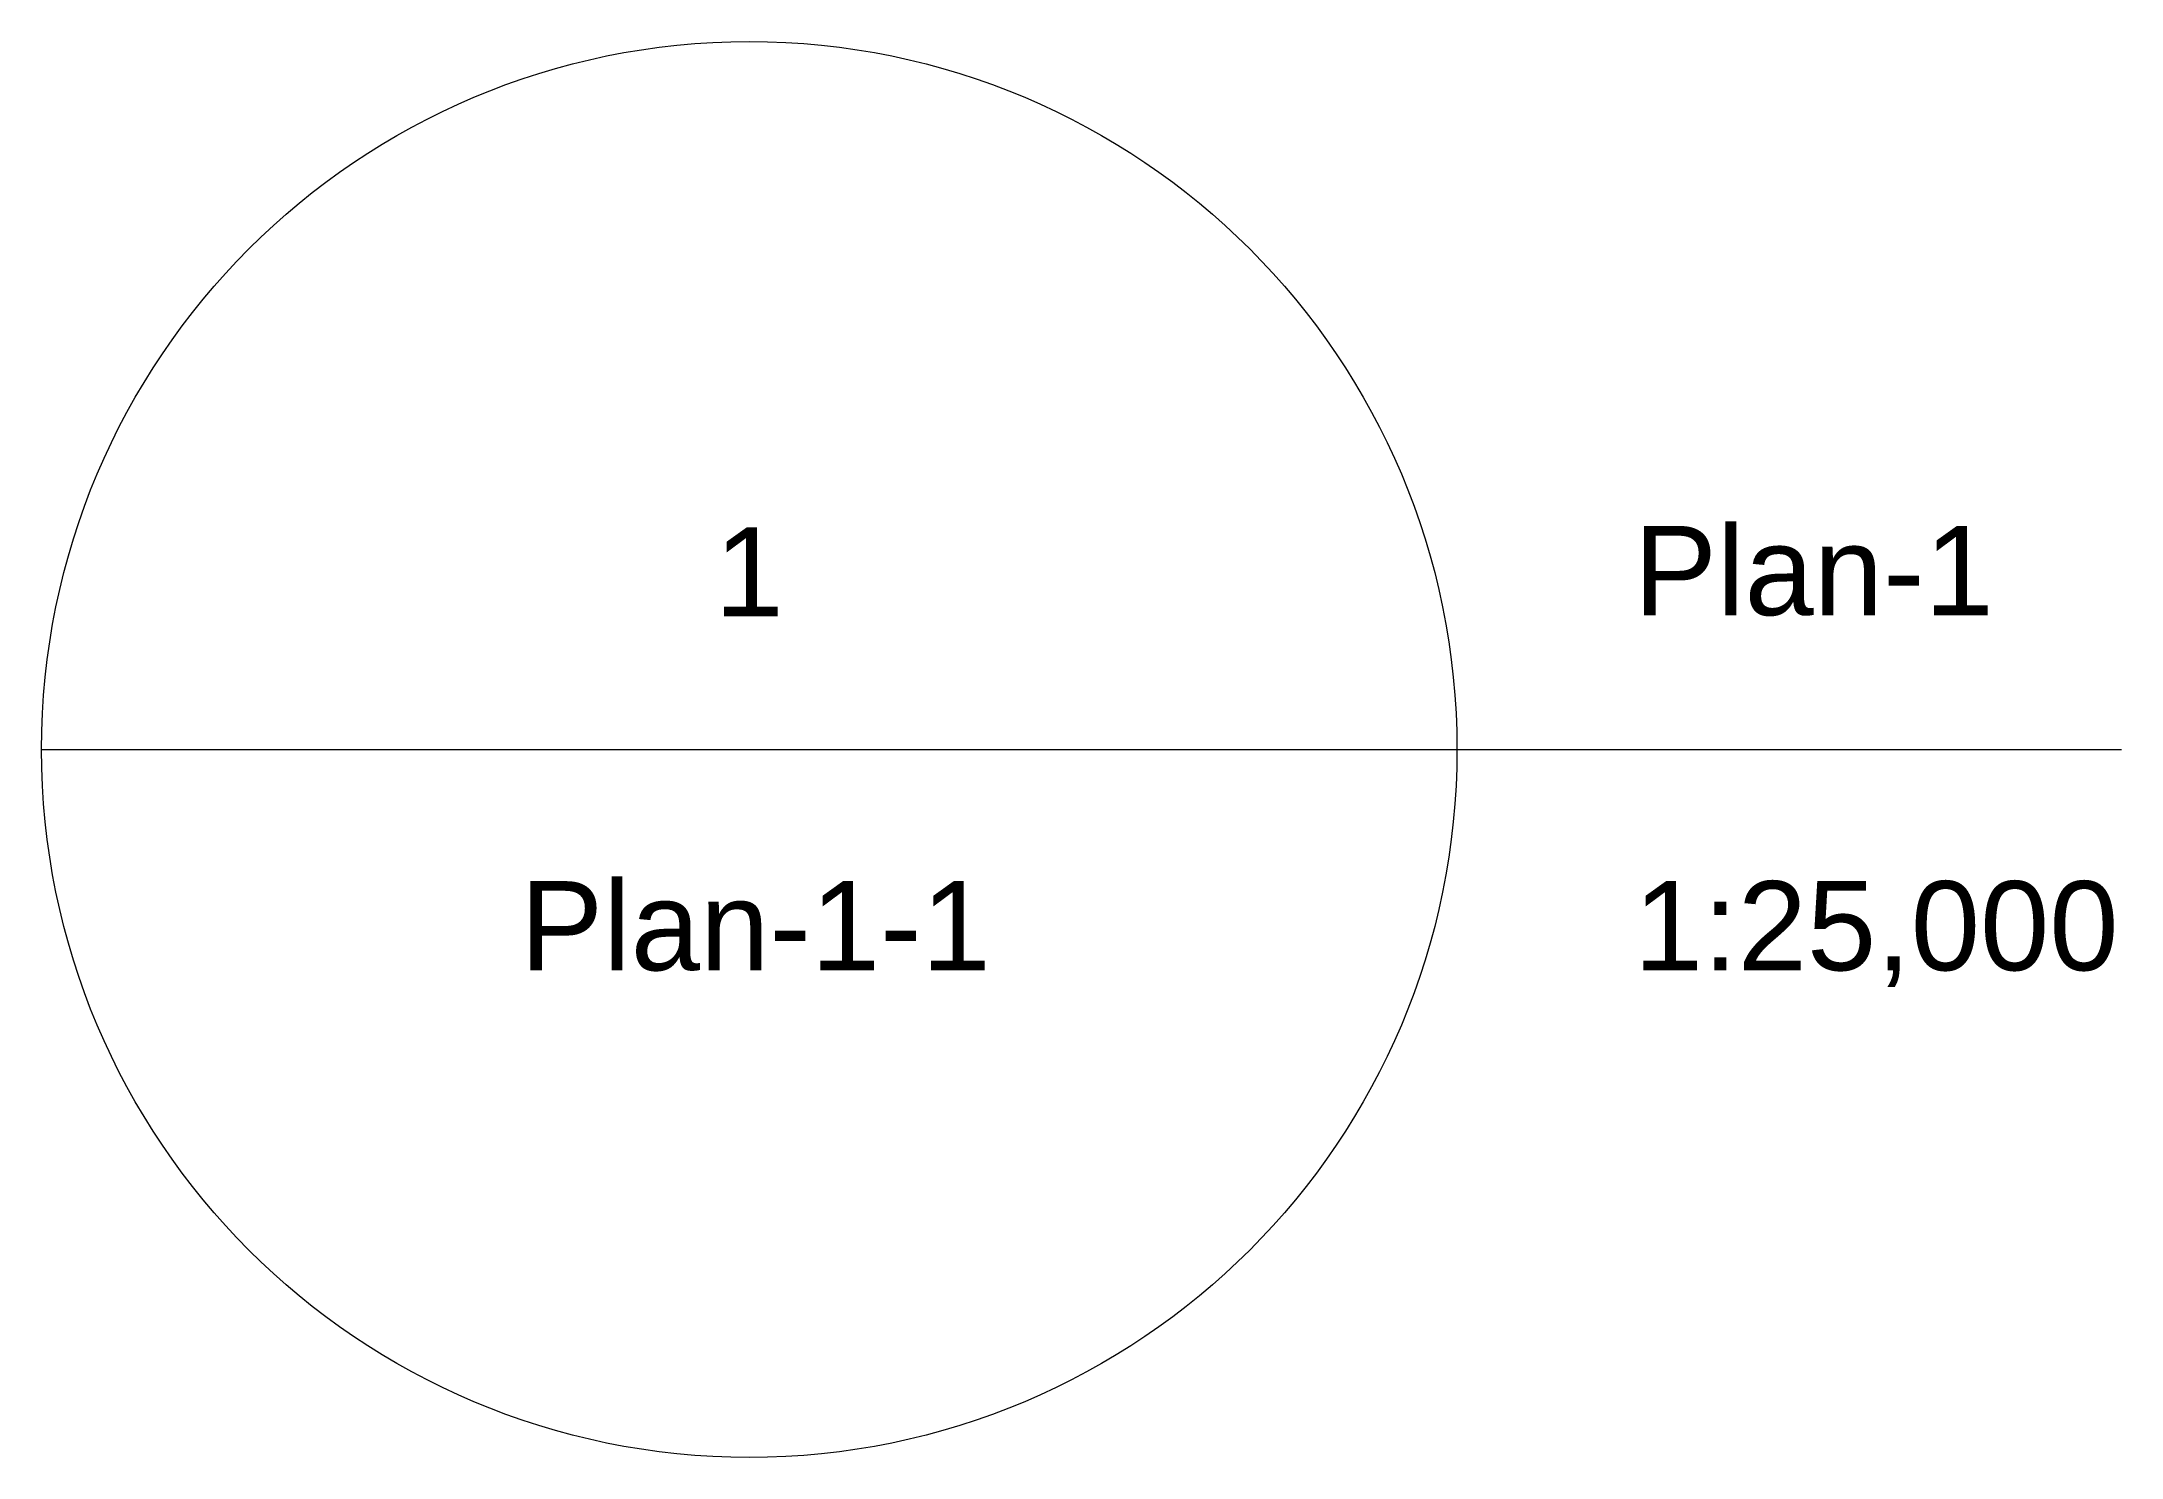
# Paper-space layout 'Plan-1-1 [Sheet]' of a CAD drawing. Header units: metres, sheet in millimetres. Extents: x 10299 to 10882, y 12994 to 13391.
import ezdxf

# ---------------------------------------------------------------- set-up
doc = ezdxf.new("R2010")
doc.units = ezdxf.units.M
doc.header["$MEASUREMENT"] = 0
doc.layers.add('01_A_AccesTren_t', color=30, linetype='Continuous', lineweight=0)
doc.styles.add('Style-Arial', font='arial.ttf')

# ---------------------------------------------------------------- blocks, each defined once
blk = doc.blocks.new('DrawingTitleBubble_37')
at = {"layer": '01_A_AccesTren_t'}
blk.add_line((-0.008006, 0), (0.007869, 0), dxfattribs=at)
blk.add_circle((-0.000069, 0), 0.007938, dxfattribs=at)
at = {"layer": '01_A_AccesTren_t', "color": 7, "char_height": 0.001524, "style": 'Style-Arial'}
for s, insert, attachment_point in [('\\H0.656168x;1', (-0.000069, 0.001492), 8), ('\\H0.656168x;Plan-1-1', (0, -0.001476), 2)]:
    blk.add_mtext(s, dxfattribs=dict(at, insert=insert, attachment_point=attachment_point))
blk = doc.blocks.new('TitleText_37')
at = {"layer": '01_A_AccesTren_t', "color": 7, "insert": (0, 0.001492), "char_height": 0.001524, "attachment_point": 7, "style": 'Style-Arial'}
blk.add_mtext('\\H0.656168x;Plan-1', dxfattribs=at)
at = {"layer": '01_A_AccesTren_t', "insert": (0, -0.001476), "char_height": 0.001524, "attachment_point": 1, "style": 'Style-Arial'}
blk.add_mtext('\\H0.656168x;1:25,000', dxfattribs=at)
blk = doc.blocks.new('*U300')
at = {"layer": '01_A_AccesTren_t'}
blk.add_line((0, 0), (383.044437, 0), dxfattribs=at)
at = {"layer": '01_A_AccesTren_t', "xscale": 25000, "yscale": 25000, "zscale": 25000}
blk.add_blockref('DrawingTitleBubble_37', (0, 0), dxfattribs=at)
at = {"layer": '01_A_AccesTren_t', "color": 7, "xscale": 25000, "yscale": 25000, "zscale": 25000}
blk.add_blockref('TitleText_37', (246.321875, 0), dxfattribs=at)

psp = doc.layouts.new('Plan-1-1 [Sheet]')

# ---------------------------------------------------------------- block references
at = {"layer": '01_A_AccesTren_t'}
psp.add_blockref('*U300', (10499.049335, 13192.706434), dxfattribs=at)

doc.saveas('drawing.dxf')
